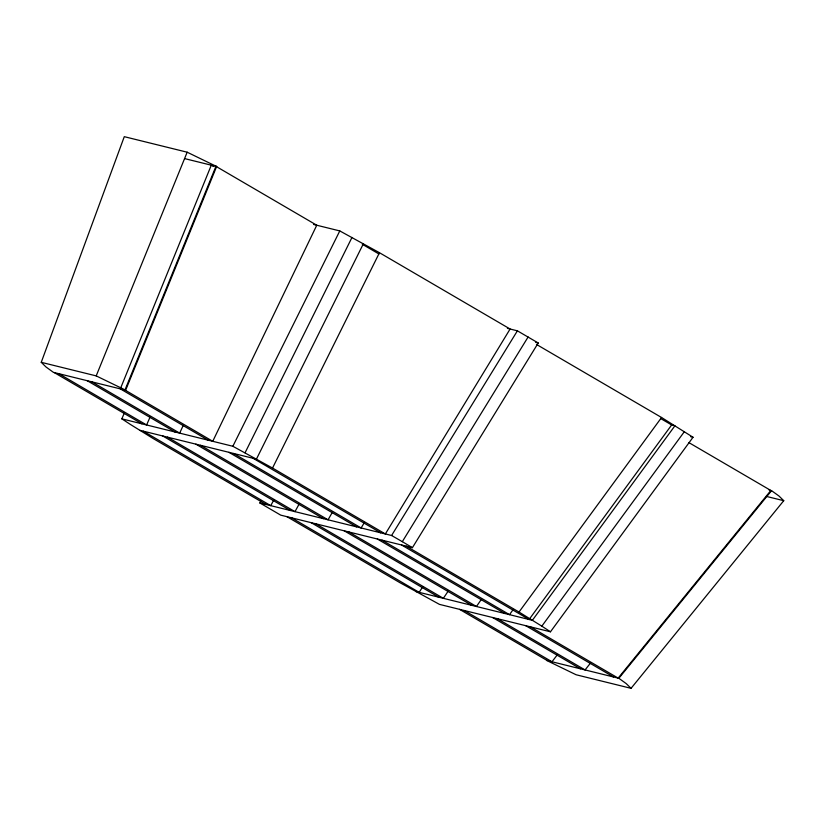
<?xml version="1.0" encoding="UTF-8"?>
<svg xmlns="http://www.w3.org/2000/svg" width="825" height="825" viewBox="0 0 825 825"><rect width="100%" height="100%" fill="white"/><g stroke="black" fill="none" stroke-linecap="round" stroke-linejoin="round"><path stroke-width="1.24" d="M41.25 362.319L124.286 136.672L187.172 152.202L216.635 166.506L125.658 390.194L53.45 372.364L46.056 367.022L41.25 362.319L96.195 375.891L125.658 390.194M96.195 375.891L187.172 152.202M266.124 504.518L153.295 438.611L130.474 424.493L121.842 418.853L124.358 412.933M150.233 416.718L146.592 424.968L58.802 373.684M183.439 424.968L179.675 433.135L91.874 381.851M232.856 446.273L339.787 230.917L379.459 252.708L510.097 329.02L385.347 533.961L272.528 468.053L232.856 446.273L121.842 418.853M245.056 452.791L351.986 237.445M363.361 243.767L256.441 459.113L139.93 430.341M272.528 468.053L379.459 252.708M507.385 328.35L517.399 330.825L538.23 342.994L412.418 547.666L280.717 515.14L259.885 502.972L261.082 500.692M273.776 500.002L270.765 505.663L143.21 431.155M299.31 503.745L294.979 511.644L167.423 437.137M332.516 511.995L328.061 519.812L200.506 445.304M364.413 522.452L361.133 527.979L233.578 453.472M259.885 502.972L391.586 535.497L517.399 330.825M391.586 535.497L402.311 541.664L528.113 336.982M422.647 586.967L419.152 592.34L291.596 517.832M448.377 590.824L443.365 598.321L315.81 523.813M481.552 599.105L476.448 606.488L348.892 531.981M513.253 609.438L509.52 614.656L381.965 540.148M406.189 546.129L519.007 612.037L661.567 417.502L693.031 437.26L550.471 631.795L439.447 604.374L399.774 582.594L286.956 516.687M519.007 612.037L541.829 626.154L684.389 431.619M557.442 654.637L551.997 661.774L464.197 610.49M590.638 662.887L585.069 669.941L497.279 618.657M618.853 678.284L771.55 490.658L778.944 495.99L783.75 500.692L631.053 688.328L576.108 674.757L546.645 660.454L618.853 678.284L626.247 683.626L631.053 688.328M184.573 158.586L216.635 166.506M313.582 224.452L339.787 230.917M535.724 342.375L538.23 342.994M671.22 424.854L674.943 425.772L532.373 620.307L415.872 591.535M690.535 436.642L693.031 437.26M769.086 490.05L771.55 490.658M766.487 496.433L783.75 500.692M536.467 344.427L661.567 417.502M362.299 244.252L378.943 253.976M660.557 418.481L671.653 424.957L529.093 619.493L401.538 544.985M688.844 442.582L770.849 490.483L618.152 678.109L530.351 626.825M213.51 166.485L211.293 165.186L120.316 388.874L208.106 440.158M253.151 458.308L380.707 532.816M228.938 452.327L356.493 526.835M377.324 539.003L504.879 613.511M525.711 625.68L613.501 676.964M87.233 380.707L175.024 431.991M195.855 444.159L323.41 518.667M344.252 530.836L471.797 605.344M492.638 617.512L580.429 668.797M54.151 372.529L141.952 423.813M162.783 435.982L290.338 510.5M311.169 522.668L438.725 597.176M459.556 609.345L547.346 660.629M402.311 541.664L412.418 547.666M541.829 626.154L550.471 631.795M215.933 166.33L124.957 390.019L212.747 441.303L316.769 225.235L215.933 166.33"/></g></svg>
